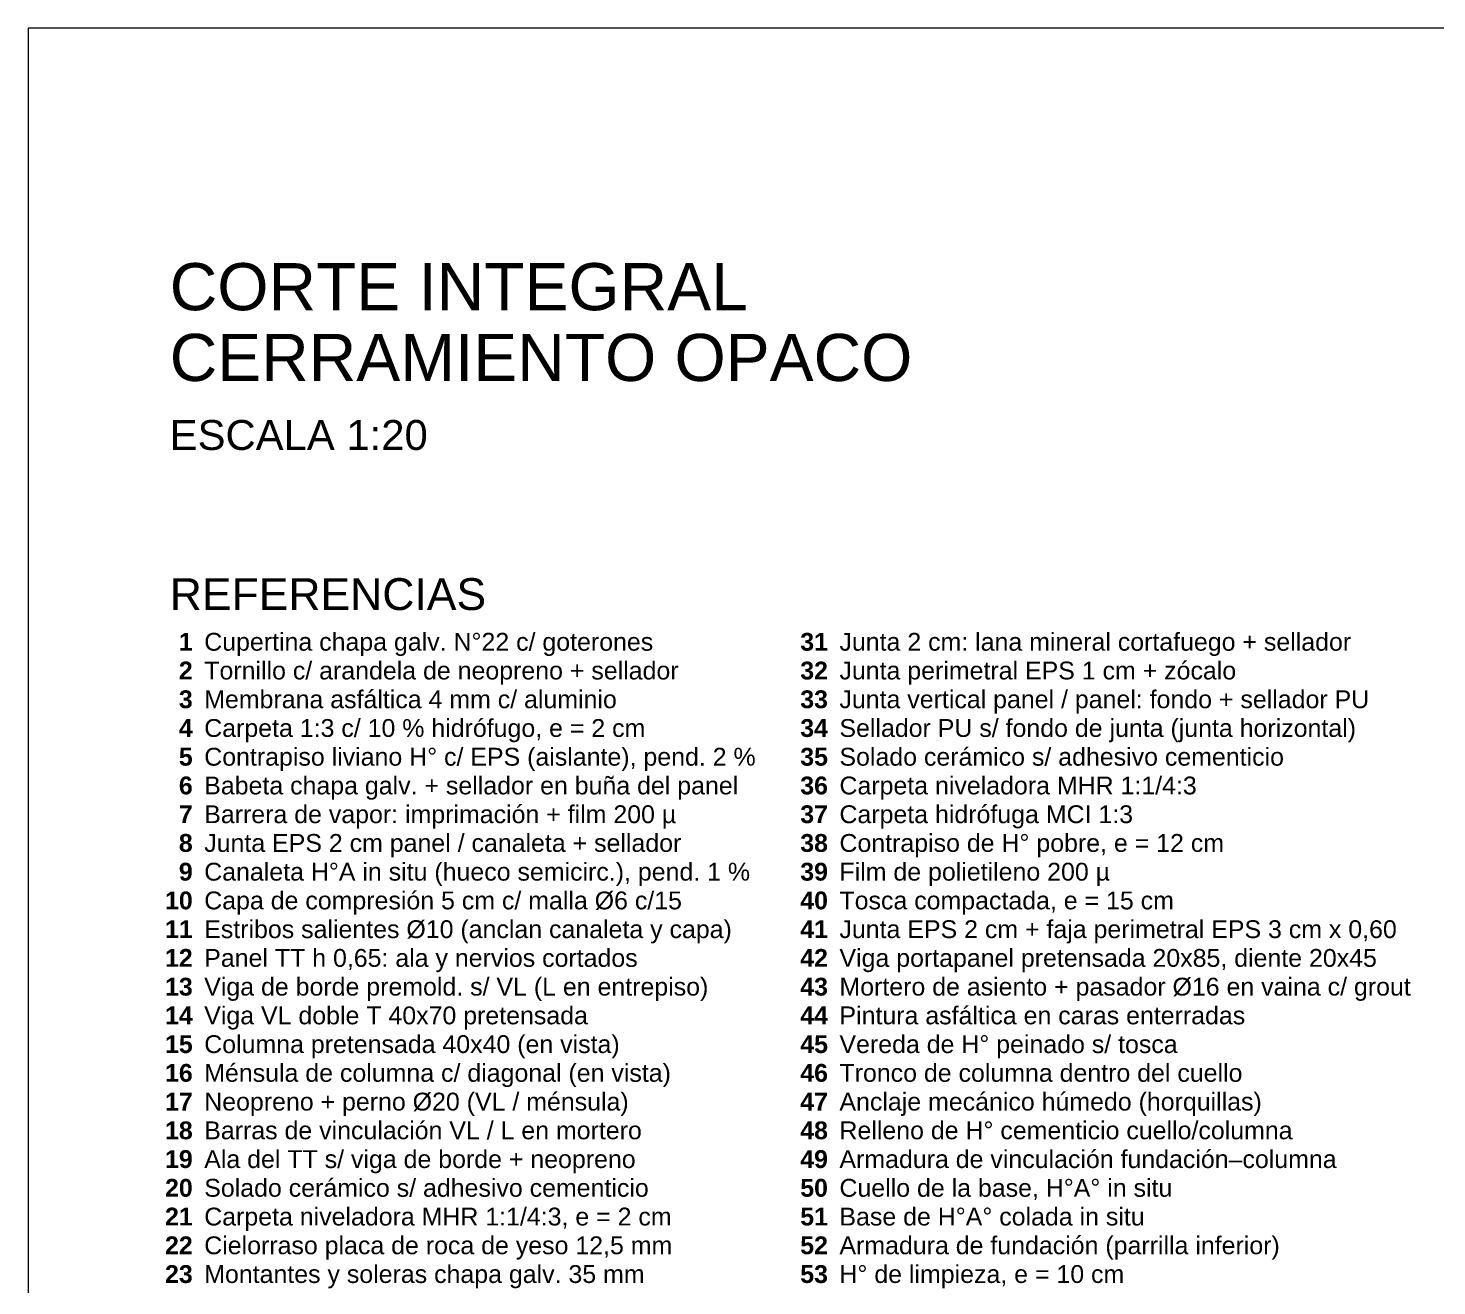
# Model space of a CAD drawing. Header units: millimetres. Extents: x 0 to 297, y 0 to 420.
# Drawn here: x 0 to 159.2, y 277.8 to 420 of the extents above; entities that cross this region are included whole.
import ezdxf
from ezdxf.enums import TextEntityAlignment as Align

# ---------------------------------------------------------------- set-up
doc = ezdxf.new("R2010")
doc.units = ezdxf.units.MM
doc.layers.add('0-MARCO-A3', color=7, linetype='Continuous')
doc.layers.add('3-TEXTOS', color=7, linetype='Continuous')
doc.styles.add('ARIAL', font='arial.ttf')
doc.styles.add('ARIAL-NEGRITA', font='arialbd.ttf')

msp = doc.modelspace()

# ---------------------------------------------------------------- linework, layer by layer
at = {"layer": '0-MARCO-A3', "lineweight": 13}
msp.add_lwpolyline([(0, 0), (297, 0), (297, 420), (0, 420)], close=True, dxfattribs=at)

# ---------------------------------------------------------------- texts
at = {"layer": '3-TEXTOS', "style": 'ARIAL'}
for s, height, p in [('CORTE INTEGRAL', 5.328, (16, 388.1)), ('CERRAMIENTO OPACO', 5.328, (16, 380.1)), ('ESCALA 1:20', 3.384, (16, 372.3)), ('REFERENCIAS', 3.6, (16, 354.2)), ('Cupertina chapa galv. N°22 c/ goterones', 2.016, (19.9, 349.6)), ('Junta 2 cm: lana mineral cortafuego + sellador', 2.016, (91.7, 349.6)), ('Tornillo c/ arandela de neopreno + sellador', 2.016, (19.9, 346.35)), ('Junta perimetral EPS 1 cm + zócalo', 2.016, (91.7, 346.35)), ('Membrana asfáltica 4 mm c/ aluminio', 2.016, (19.9, 343.1)), ('Junta vertical panel / panel: fondo + sellador PU', 2.016, (91.7, 343.1)), ('Carpeta 1:3 c/ 10 % hidrófugo, e = 2 cm', 2.016, (19.9, 339.85)), ('Sellador PU s/ fondo de junta (junta horizontal)', 2.016, (91.7, 339.85)), ('Contrapiso liviano H° c/ EPS (aislante), pend. 2 %', 2.016, (19.9, 336.6)), ('Solado cerámico s/ adhesivo cementicio', 2.016, (91.7, 336.6)), ('Babeta chapa galv. + sellador en buña del panel', 2.016, (19.9, 333.35)), ('Carpeta niveladora MHR 1:1/4:3', 2.016, (91.7, 333.35)), ('Barrera de vapor: imprimación + film 200 µ', 2.016, (19.9, 330.1)), ('Carpeta hidrófuga MCI 1:3', 2.016, (91.7, 330.1)), ('Junta EPS 2 cm panel / canaleta + sellador', 2.016, (19.9, 326.85)), ('Contrapiso de H° pobre, e = 12 cm', 2.016, (91.7, 326.85)), ('Canaleta H°A in situ (hueco semicirc.), pend. 1 %', 2.016, (19.9, 323.6)), ('Film de polietileno 200 µ', 2.016, (91.7, 323.6)), ('Capa de compresión 5 cm c/ malla Ø6 c/15', 2.016, (19.9, 320.35)), ('Tosca compactada, e = 15 cm', 2.016, (91.7, 320.35)), ('Estribos salientes Ø10 (anclan canaleta y capa)', 2.016, (19.9, 317.1)), ('Junta EPS 2 cm + faja perimetral EPS 3 cm x 0,60', 2.016, (91.7, 317.1)), ('Panel TT h 0,65: ala y nervios cortados', 2.016, (19.9, 313.85)), ('Viga portapanel pretensada 20x85, diente 20x45', 2.016, (91.7, 313.85)), ('Viga de borde premold. s/ VL (L en entrepiso)', 2.016, (19.9, 310.6)), ('Mortero de asiento + pasador Ø16 en vaina c/ grout', 2.016, (91.7, 310.6)), ('Viga VL doble T 40x70 pretensada', 2.016, (19.9, 307.35)), ('Pintura asfáltica en caras enterradas', 2.016, (91.7, 307.35)), ('Columna pretensada 40x40 (en vista)', 2.016, (19.9, 304.1)), ('Vereda de H° peinado s/ tosca', 2.016, (91.7, 304.1)), ('Ménsula de columna c/ diagonal (en vista)', 2.016, (19.9, 300.85)), ('Tronco de columna dentro del cuello', 2.016, (91.7, 300.85)), ('Neopreno + perno Ø20 (VL / ménsula)', 2.016, (19.9, 297.6)), ('Anclaje mecánico húmedo (horquillas)', 2.016, (91.7, 297.6)), ('Barras de vinculación VL / L en mortero', 2.016, (19.9, 294.35)), ('Relleno de H° cementicio cuello/columna', 2.016, (91.7, 294.35)), ('Ala del TT s/ viga de borde + neopreno', 2.016, (19.9, 291.1)), ('Armadura de vinculación fundación–columna', 2.016, (91.7, 291.1)), ('Solado cerámico s/ adhesivo cementicio', 2.016, (19.9, 287.85)), ('Cuello de la base, H°A° in situ', 2.016, (91.7, 287.85)), ('Carpeta niveladora MHR 1:1/4:3, e = 2 cm', 2.016, (19.9, 284.6)), ('Base de H°A° colada in situ', 2.016, (91.7, 284.6)), ('Cielorraso placa de roca de yeso 12,5 mm', 2.016, (19.9, 281.35)), ('Armadura de fundación (parrilla inferior)', 2.016, (91.7, 281.35)), ('Montantes y soleras chapa galv. 35 mm', 2.016, (19.9, 278.1)), ('H° de limpieza, e = 10 cm', 2.016, (91.7, 278.1))]:
    msp.add_text(s, height=height, dxfattribs=at).set_placement(p)
at = {"layer": '3-TEXTOS', "style": 'ARIAL-NEGRITA'}
for s, height, p in [('1', 2.02, (18.6, 349.6)), ('31', 2.016, (90.4, 349.6)), ('2', 2.02, (18.6, 346.35)), ('32', 2.016, (90.4, 346.35)), ('3', 2.02, (18.6, 343.1)), ('33', 2.016, (90.4, 343.1)), ('4', 2.02, (18.6, 339.85)), ('34', 2.016, (90.4, 339.85)), ('5', 2.02, (18.6, 336.6)), ('35', 2.016, (90.4, 336.6)), ('6', 2.02, (18.6, 333.35)), ('36', 2.016, (90.4, 333.35)), ('7', 2.02, (18.6, 330.1)), ('37', 2.016, (90.4, 330.1)), ('8', 2.02, (18.6, 326.85)), ('38', 2.016, (90.4, 326.85)), ('9', 2.02, (18.6, 323.6)), ('39', 2.016, (90.4, 323.6)), ('10', 2.016, (18.6, 320.35)), ('40', 2.016, (90.4, 320.35)), ('11', 2.016, (18.6, 317.1)), ('41', 2.016, (90.4, 317.1)), ('12', 2.016, (18.6, 313.85)), ('42', 2.016, (90.4, 313.85)), ('13', 2.016, (18.6, 310.6)), ('43', 2.016, (90.4, 310.6)), ('14', 2.016, (18.6, 307.35)), ('44', 2.016, (90.4, 307.35)), ('15', 2.016, (18.6, 304.1)), ('45', 2.016, (90.4, 304.1)), ('16', 2.016, (18.6, 300.85)), ('46', 2.016, (90.4, 300.85)), ('17', 2.016, (18.6, 297.6)), ('47', 2.016, (90.4, 297.6)), ('18', 2.016, (18.6, 294.35)), ('48', 2.016, (90.4, 294.35)), ('19', 2.016, (18.6, 291.1)), ('49', 2.016, (90.4, 291.1)), ('20', 2.016, (18.6, 287.85)), ('50', 2.016, (90.4, 287.85)), ('21', 2.016, (18.6, 284.6)), ('51', 2.016, (90.4, 284.6)), ('22', 2.016, (18.6, 281.35)), ('52', 2.016, (90.4, 281.35)), ('23', 2.016, (18.6, 278.1)), ('53', 2.016, (90.4, 278.1))]:
    msp.add_text(s, height=height, dxfattribs=at).set_placement(p, align=Align.RIGHT)

doc.saveas('drawing.dxf')
